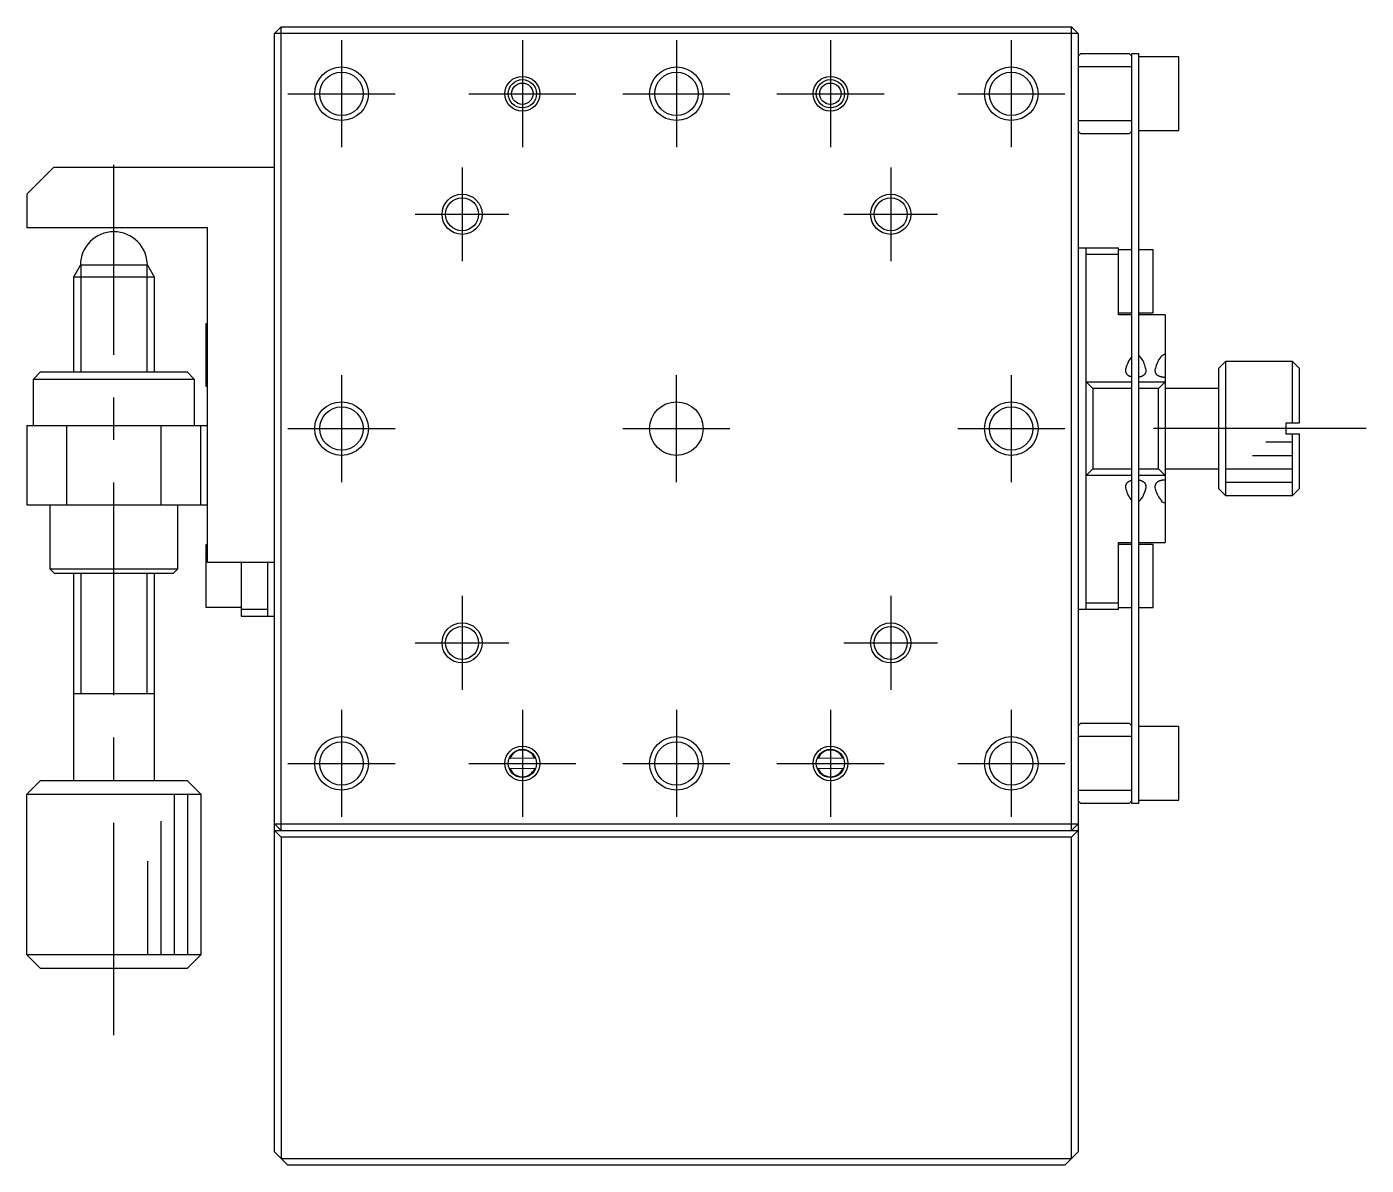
# Model space of a CAD drawing. Extents: x 0 to 346, y -8 to 238.
# Drawn here: x 70.5 to 170.5, y 81.4 to 166.4 of the extents above; entities that cross this region are included whole.
import ezdxf

# ---------------------------------------------------------------- set-up
doc = ezdxf.new("R2010")
doc.units = 0
doc.header["$LTSCALE"] = 0.5
doc.linetypes.add('CENTER', pattern=[50.8, 31.75, -6.35, 6.35, -6.35])
for name, color, linetype in [('MSM_CENTER', 1, 'CENTER'), ('MSM_CONTINUOUS', 7, 'CONTINUOUS'), ('MSM_NARROW', 5, 'CONTINUOUS')]:
    doc.layers.add(name, color=color, linetype=linetype)

msp = doc.modelspace()

# ---------------------------------------------------------------- linework, layer by layer
at = {"layer": 'MSM_CENTER'}
for p, q in [((94, 165.405071), (94, 157.405071)), ((107.5, 165.405071), (107.5, 157.405071)), ((119, 165.405071), (119, 157.405071)), ((130.5, 165.405071), (130.5, 157.405071)), ((144, 165.405071), (144, 157.405071)), ((90, 161.405071), (98, 161.405071)), ((103.5, 161.405071), (111.5, 161.405071)), ((115, 161.405071), (123, 161.405071)), ((126.5, 161.405071), (134.5, 161.405071)), ((140, 161.405071), (148, 161.405071)), ((77, 91.105071), (77, 156.105071)), ((103, 155.905071), (103, 148.905071)), ((135, 155.905071), (135, 148.905071)), ((99.5, 152.405071), (106.5, 152.405071)), ((131.5, 152.405071), (138.5, 152.405071)), ((94, 140.405071), (94, 132.405071)), ((119, 132.405071), (119, 140.405071)), ((144, 140.405071), (144, 132.405071)), ((90, 136.405071), (98, 136.405071)), ((115, 136.405071), (123, 136.405071)), ((140, 136.405071), (148, 136.405071)), ((170.5, 136.405071), (153.5, 136.405071)), ((103, 123.905071), (103, 116.905071)), ((135, 123.905071), (135, 116.905071)), ((99.5, 120.405071), (106.5, 120.405071)), ((131.5, 120.405071), (138.5, 120.405071)), ((94, 115.405071), (94, 107.405071)), ((107.5, 115.405071), (107.5, 107.405071)), ((119, 115.405071), (119, 107.405071)), ((130.5, 115.405071), (130.5, 107.405071)), ((144, 115.405071), (144, 107.405071)), ((90, 111.405071), (98, 111.405071)), ((103.5, 111.405071), (111.5, 111.405071)), ((115, 111.405071), (123, 111.405071)), ((126.5, 111.405071), (134.5, 111.405071)), ((140, 111.405071), (148, 111.405071))]:
    msp.add_line(p, q, dxfattribs=at)
at = {"layer": 'MSM_CONTINUOUS'}
for p, q in [((89, 165.905071), (89.5, 166.405071)), ((89.5, 106.405071), (89.5, 166.405071)), ((89.5, 166.405071), (148.5, 166.405071)), ((148.5, 106.405071), (148.5, 166.405071)), ((149, 165.905071), (148.5, 166.405071)), ((149, 165.905071), (89, 165.905071)), ((89, 82.405071), (89, 165.905071)), ((149, 165.905071), (149, 82.405071)), ((149, 164.205071), (149.2, 164.405071)), ((149.2, 164.405071), (152.8, 164.405071)), ((153, 164.205071), (152.8, 164.405071)), ((153, 108.405071), (153, 164.405071)), ((153, 164.405071), (153.5, 164.405071)), ((153.5, 164.405071), (153.5, 108.405071)), ((156.5, 164.155071), (153.5, 164.155071)), ((156.5, 158.655071), (156.5, 164.155071)), ((153, 163.405071), (149, 163.405071)), ((149, 159.405071), (153, 159.405071)), ((149.2, 158.405071), (149, 158.605071)), ((152.8, 158.405071), (149.2, 158.405071)), ((152.8, 158.405071), (153, 158.605071)), ((153.5, 158.655071), (156.5, 158.655071)), ((70.5, 153.905071), (72.5, 155.905071)), ((89, 155.905071), (72.5, 155.905071)), ((70.5, 153.905071), (70.5, 151.405071)), ((84, 151.405071), (70.5, 151.405071)), ((84, 126.405071), (84, 151.405071)), ((149, 149.905071), (152, 149.905071)), ((149.6, 122.905071), (149.6, 149.905071)), ((152, 149.405071), (149.6, 149.405071)), ((152, 144.905071), (152, 149.905071)), ((153, 149.755071), (152, 149.755071)), ((154.6, 149.755071), (153.5, 149.755071)), ((154.6, 145.055071), (154.6, 149.755071)), ((74, 147.739045), (74.5, 148.605071)), ((79.5, 148.605071), (74.5, 148.605071)), ((79.5, 148.605071), (80, 147.739045)), ((74, 147.739045), (80, 147.739045)), ((74, 140.60509), (74, 147.739045)), ((80, 147.739045), (80, 140.60509)), ((153.500001, 146.405071), (153.500001, 139.905071)), ((152, 145.055071), (153, 145.055071)), ((153.500001, 145.055071), (154.6, 145.055071)), ((83.9, 139.555071), (83.9, 144.255071)), ((83.9, 144.255071), (84, 144.255071)), ((153, 144.905071), (152, 144.905071)), ((155.5, 144.905071), (153.500001, 144.905071)), ((155.5, 144.905071), (155.5, 127.905071)), ((153.500059, 141.889365), (153.579169, 141.817979)), ((153.579169, 141.817979), (153.649205, 141.738145)), ((155.16943, 141.760842), (155.25828, 141.85436)), ((155.25828, 141.85436), (155.350822, 141.923901)), ((155.350822, 141.923901), (155.450687, 141.963391)), ((155.450687, 141.963391), (155.5, 141.968321)), ((160, 141.405071), (159.5, 140.905071)), ((160, 141.405071), (160, 131.405071)), ((165, 141.405071), (160, 141.405071)), ((165, 136.805071), (165, 141.405071)), ((165.5, 140.905071), (165, 141.405071)), ((71, 140.105071), (71.5, 140.605071)), ((71, 140.105071), (83, 140.105071)), ((71, 136.605071), (71, 140.105071)), ((82.5, 140.605071), (71.5, 140.605071)), ((82.5, 140.605071), (83, 140.105071)), ((83, 140.105071), (83, 136.605071)), ((152.55, 140.762677), (152.558584, 140.879733)), ((152.550721, 140.730903), (152.55, 140.762677)), ((152.553309, 140.695861), (152.550721, 140.730903)), ((152.557868, 140.661558), (152.553309, 140.695861)), ((152.564423, 140.628374), (152.557868, 140.661558)), ((152.573098, 140.59604), (152.564423, 140.628374)), ((152.582695, 140.567995), (152.573098, 140.59604)), ((152.594118, 140.540714), (152.582695, 140.567995)), ((152.607414, 140.514274), (152.594118, 140.540714)), ((152.622449, 140.489029), (152.607414, 140.514274)), ((152.639425, 140.464677), (152.622449, 140.489029)), ((152.65836, 140.441297), (152.639425, 140.464677)), ((152.67782, 140.42041), (152.65836, 140.441297)), ((152.699042, 140.400424), (152.67782, 140.42041)), ((152.722004, 140.381403), (152.699042, 140.400424)), ((152.740092, 140.367987), (152.722004, 140.381403)), ((152.759143, 140.355113), (152.740092, 140.367987)), ((152.779129, 140.342804), (152.759143, 140.355113)), ((152.80002, 140.33108), (152.779129, 140.342804)), ((152.815357, 140.323136), (152.80002, 140.33108)), ((152.83114, 140.31549), (152.815357, 140.323136)), ((152.851661, 140.306278), (152.83114, 140.31549)), ((152.872862, 140.297547), (152.851661, 140.306278)), ((152.894707, 140.289307), (152.872862, 140.297547)), ((152.916824, 140.281679), (152.894707, 140.289307)), ((152.93953, 140.274529), (152.916824, 140.281679)), ((152.962779, 140.267866), (152.93953, 140.274529)), ((152.981239, 140.263017), (152.962779, 140.267866)), ((153, 140.258465), (152.981239, 140.263017)), ((153.518779, 140.242672), (153.5, 140.239844)), ((153.537371, 140.245763), (153.518779, 140.242672)), ((153.555701, 140.249104), (153.537371, 140.245763)), ((153.573817, 140.252706), (153.555701, 140.249104)), ((153.595247, 140.257369), (153.573817, 140.252706)), ((153.616325, 140.262405), (153.595247, 140.257369)), ((153.64231, 140.269271), (153.616325, 140.262405)), ((153.667671, 140.276725), (153.64231, 140.269271)), ((153.692346, 140.284758), (153.667671, 140.276725)), ((153.715886, 140.293212), (153.692346, 140.284758)), ((153.738717, 140.302222), (153.715886, 140.293212)), ((153.760794, 140.311775), (153.738717, 140.302222)), ((153.77743, 140.319579), (153.760794, 140.311775)), ((153.79359, 140.327706), (153.77743, 140.319579)), ((153.809724, 140.336411), (153.79359, 140.327706)), ((153.825334, 140.345452), (153.809724, 140.336411)), ((153.844263, 140.357325), (153.825334, 140.345452)), ((153.862339, 140.369718), (153.844263, 140.357325)), ((153.879542, 140.382609), (153.862339, 140.369718)), ((153.895651, 140.395807), (153.879542, 140.382609)), ((153.910913, 140.409475), (153.895651, 140.395807)), ((153.925318, 140.423592), (153.910913, 140.409475)), ((153.935959, 140.434907), (153.925318, 140.423592)), ((153.946085, 140.446484), (153.935959, 140.434907)), ((153.963094, 140.468058), (153.946085, 140.446484)), ((153.978454, 140.49043), (153.963094, 140.468058)), ((153.992865, 140.514786), (153.978454, 140.49043)), ((154.005526, 140.539937), (153.992865, 140.514786)), ((154.018106, 140.57012), (154.005526, 140.539937)), ((154.028465, 140.601249), (154.018106, 140.57012)), ((154.037343, 140.636273), (154.028465, 140.601249)), ((154.034243, 140.924084), (154.049871, 140.776357)), ((154.041443, 140.65747), (154.037343, 140.636273)), ((154.044714, 140.67899), (154.041443, 140.65747)), ((154.048041, 140.710855), (154.044714, 140.67899)), ((154.049736, 140.743333), (154.048041, 140.710855)), ((154.05, 140.762705), (154.049736, 140.743333)), ((154.049871, 140.776357), (154.05, 140.762705)), ((154.75, 140.76271), (154.75981, 140.888248)), ((154.750053, 140.753943), (154.75, 140.76271)), ((154.751213, 140.721662), (154.750053, 140.753943)), ((154.753927, 140.69011), (154.751213, 140.721662)), ((154.758267, 140.659169), (154.753927, 140.69011)), ((154.764234, 140.629189), (154.758267, 140.659169)), ((154.771933, 140.599903), (154.764234, 140.629189)), ((154.781322, 140.57166), (154.771933, 140.599903)), ((154.792535, 140.544193), (154.781322, 140.57166)), ((154.805552, 140.517709), (154.792535, 140.544193)), ((154.819441, 140.493761), (154.805552, 140.517709)), ((154.835041, 140.470612), (154.819441, 140.493761)), ((154.8531, 140.447455), (154.835041, 140.470612)), ((154.873073, 140.425252), (154.8531, 140.447455)), ((154.893751, 140.405166), (154.873073, 140.425252)), ((154.916165, 140.386013), (154.893751, 140.405166)), ((154.939848, 140.368158), (154.916165, 140.386013)), ((154.965183, 140.351267), (154.939848, 140.368158)), ((154.986882, 140.338325), (154.965183, 140.351267)), ((155.009637, 140.326039), (154.986882, 140.338325)), ((155.033402, 140.314435), (155.009637, 140.326039)), ((155.053774, 140.305373), (155.033402, 140.314435)), ((155.074803, 140.296784), (155.053774, 140.305373)), ((155.095486, 140.289027), (155.074803, 140.296784)), ((155.116733, 140.281709), (155.095486, 140.289027)), ((155.138507, 140.274836), (155.116733, 140.281709)), ((155.160009, 140.268627), (155.138507, 140.274836)), ((155.181969, 140.262834), (155.160009, 140.268627)), ((155.204346, 140.257462), (155.181969, 140.262834)), ((155.22739, 140.252457), (155.204346, 140.257462)), ((155.25082, 140.247882), (155.22739, 140.252457)), ((155.274591, 140.243741), (155.25082, 140.247882)), ((155.299316, 140.239942), (155.274591, 140.243741)), ((155.324348, 140.236598), (155.299316, 140.239942)), ((155.349634, 140.233713), (155.324348, 140.236598)), ((155.374231, 140.231363), (155.349634, 140.233713)), ((155.399013, 140.229438), (155.374231, 140.231363)), ((155.423928, 140.227937), (155.399013, 140.229438)), ((155.449221, 140.226853), (155.423928, 140.227937)), ((155.474597, 140.226202), (155.449221, 140.226853)), ((155.5, 140.225985), (155.474597, 140.226202)), ((159.5, 131.905071), (159.5, 140.905071)), ((165.5, 140.905071), (165.5, 136.805071)), ((84, 139.555071), (83.9, 139.555071)), ((149.6, 139.905071), (150.1, 139.405071)), ((149.6, 139.905071), (153, 139.905071)), ((153, 139.405071), (150.1, 139.405071)), ((150.1, 139.405071), (150.1, 133.405071)), ((153.5, 139.905071), (155.5, 139.905071)), ((155, 139.405071), (153.5, 139.405071)), ((155, 139.405071), (155.5, 139.905071)), ((155, 133.405071), (155, 139.405071)), ((159.5, 139.405071), (155.5, 139.405071)), ((70.5, 136.605071), (70.5, 130.705071)), ((84, 136.605071), (70.5, 136.605071)), ((73.5, 130.705071), (73.5, 136.605071)), ((80.5, 136.605071), (80.5, 130.705071)), ((83.5, 130.705071), (83.5, 136.605071)), ((165.5, 136.805071), (164.5, 136.805071)), ((164.5, 136.805071), (164.5, 136.005071)), ((164.5, 136.005071), (165.5, 136.005071)), ((165, 131.405071), (165, 136.005071)), ((165.5, 136.005071), (165.5, 131.905071)), ((150.1, 133.405071), (149.6, 132.905071)), ((150.1, 133.405071), (153, 133.405071)), ((153.5, 133.405071), (155, 133.405071)), ((155.5, 132.905071), (155, 133.405071)), ((155.5, 133.405071), (159.5, 133.405071)), ((153, 132.905071), (149.6, 132.905071)), ((152.55, 132.04748), (152.550003, 132.04953)), ((152.551194, 132.005191), (152.55, 132.04748)), ((152.550003, 132.04953), (152.551346, 132.090595)), ((152.569346, 131.867345), (152.551194, 132.005191)), ((152.551346, 132.090595), (152.555235, 132.130752)), ((152.555235, 132.130752), (152.561812, 132.169861)), ((152.561812, 132.169861), (152.568791, 132.199151)), ((152.568791, 132.199151), (152.577521, 132.227757)), ((152.577521, 132.227757), (152.588057, 132.255602)), ((152.588057, 132.255602), (152.600454, 132.282611)), ((152.600454, 132.282611), (152.615504, 132.309952)), ((152.615504, 132.309952), (152.632734, 132.336306)), ((152.632734, 132.336306), (152.652173, 132.361577)), ((152.652173, 132.361577), (152.668687, 132.380269)), ((152.668687, 132.380269), (152.686571, 132.398283)), ((152.686571, 132.398283), (152.70581, 132.415577)), ((152.70581, 132.415577), (152.726389, 132.432108)), ((152.726389, 132.432108), (152.747778, 132.447491)), ((152.747778, 132.447491), (152.770465, 132.462136)), ((152.770465, 132.462136), (152.794403, 132.476011)), ((152.794403, 132.476011), (152.819541, 132.489082)), ((152.819541, 132.489082), (152.846931, 132.501804)), ((152.846931, 132.501804), (152.875598, 132.513659)), ((152.875598, 132.513659), (152.905445, 132.524619)), ((152.905445, 132.524619), (152.936374, 132.534658)), ((152.936374, 132.534658), (152.96772, 132.54361)), ((152.96772, 132.54361), (153, 132.551676)), ((155.5, 132.905071), (153.5, 132.905071)), ((153.5, 132.570298), (153.528027, 132.565967)), ((153.500001, 132.905071), (153.500001, 126.405071)), ((153.528027, 132.565967), (153.555646, 132.561045)), ((153.555646, 132.561045), (153.582783, 132.555537)), ((153.582783, 132.555537), (153.609364, 132.54945)), ((153.609364, 132.54945), (153.636158, 132.542563)), ((153.636158, 132.542563), (153.662319, 132.535052)), ((153.662319, 132.535052), (153.687781, 132.526929)), ((153.687781, 132.526929), (153.712478, 132.518204)), ((153.712478, 132.518204), (153.735677, 132.509167)), ((153.735677, 132.509167), (153.758134, 132.499561)), ((153.758134, 132.499561), (153.779805, 132.489401)), ((153.779805, 132.489401), (153.800649, 132.478702)), ((153.800649, 132.478702), (153.827814, 132.46319)), ((153.827814, 132.46319), (153.853405, 132.446683)), ((153.853405, 132.446683), (153.87736, 132.429233)), ((153.87736, 132.429233), (153.900589, 132.410024)), ((153.900589, 132.410024), (153.922064, 132.38979)), ((153.922064, 132.38979), (153.941779, 132.368598)), ((153.941779, 132.368598), (153.959731, 132.346513)), ((153.959731, 132.346513), (153.975916, 132.323601)), ((153.975916, 132.323601), (153.99033, 132.299927)), ((153.99033, 132.299927), (154.00377, 132.273948)), ((154.00377, 132.273948), (154.015376, 132.247126)), ((154.015376, 132.247126), (154.025196, 132.219537)), ((154.025196, 132.219537), (154.033279, 132.191254)), ((154.033279, 132.191254), (154.041663, 132.151374)), ((154.041663, 132.151374), (154.047083, 132.110313)), ((154.05, 132.04739), (154.042275, 131.936704)), ((154.047083, 132.110313), (154.049696, 132.068233)), ((154.049696, 132.068233), (154.05, 132.04739)), ((154.75, 132.047469), (154.751044, 132.085302)), ((154.751569, 131.998851), (154.75, 132.047469)), ((154.751044, 132.085302), (154.754591, 132.125358)), ((154.754591, 132.125358), (154.760781, 132.164465)), ((154.760781, 132.164465), (154.769745, 132.202471)), ((154.769745, 132.202471), (154.781617, 132.239227)), ((154.781617, 132.239227), (154.796527, 132.274582)), ((154.796527, 132.274582), (154.811141, 132.302511)), ((154.811141, 132.302511), (154.827969, 132.329447)), ((154.827969, 132.329447), (154.847045, 132.355292)), ((154.847045, 132.355292), (154.86331, 132.37442)), ((154.86331, 132.37442), (154.880974, 132.392864)), ((154.880974, 132.392864), (154.900023, 132.41058)), ((154.900023, 132.41058), (154.920445, 132.427522)), ((154.920445, 132.427522), (154.941712, 132.443293)), ((154.941712, 132.443293), (154.964311, 132.458317)), ((154.964311, 132.458317), (154.988195, 132.472556)), ((154.988195, 132.472556), (155.013316, 132.485977)), ((155.013316, 132.485977), (155.040743, 132.499055)), ((155.040743, 132.499055), (155.06949, 132.511247)), ((155.06949, 132.511247), (155.099458, 132.522526)), ((155.099458, 132.522526), (155.130548, 132.532863)), ((155.130548, 132.532863), (155.157063, 132.540694)), ((155.157063, 132.540694), (155.184303, 132.54789)), ((155.184303, 132.54789), (155.212192, 132.55444)), ((155.212192, 132.55444), (155.24065, 132.560336)), ((155.24065, 132.560336), (155.270671, 132.56575)), ((155.270671, 132.56575), (155.301245, 132.570472)), ((155.301245, 132.570472), (155.33227, 132.574498)), ((155.33227, 132.574498), (155.363642, 132.577821)), ((155.363642, 132.577821), (155.397397, 132.58059)), ((155.397397, 132.58059), (155.431464, 132.58257)), ((155.431464, 132.58257), (155.465709, 132.583759)), ((155.465709, 132.583759), (155.5, 132.584156)), ((154.771476, 131.856942), (154.751569, 131.998851)), ((155.297867, 130.922379), (155.20619, 131.007248)), ((159.5, 131.905071), (160, 131.405071)), ((160, 131.405071), (165, 131.405071)), ((165, 131.405071), (165.5, 131.905071)), ((70.5, 130.705071), (84, 130.705071)), ((72.25, 125.905071), (72.25, 130.705071)), ((81.75, 130.705071), (81.75, 125.905071)), ((153.51069, 130.928957), (153.500095, 130.920803)), ((153.586138, 130.999366), (153.51069, 130.928957)), ((155.386628, 130.867642), (155.297867, 130.922379)), ((155.5, 130.84182), (155.386628, 130.867642)), ((83.9, 123.055071), (83.9, 127.755071)), ((83.9, 127.755071), (84, 127.755071)), ((152, 127.905071), (153, 127.905071)), ((152, 122.905071), (152, 127.905071)), ((153, 127.755071), (152, 127.755071)), ((153.500001, 127.905071), (155.5, 127.905071)), ((154.6, 127.755071), (153.500001, 127.755071)), ((154.6, 123.055071), (154.6, 127.755071)), ((89, 126.405071), (84, 126.405071)), ((86.5, 126.405071), (86.5, 122.405071)), ((88.5, 122.405071), (88.5, 126.405071)), ((81.75, 125.905071), (72.25, 125.905071)), ((72.55, 125.605071), (72.25, 125.905071)), ((72.55, 125.605071), (81.45, 125.605071)), ((74, 110.105071), (74, 125.605051)), ((80, 125.605051), (80, 110.105071)), ((81.75, 125.905071), (81.45, 125.605071)), ((86.5, 123.055071), (83.9, 123.055071)), ((149.6, 123.405071), (152, 123.405071)), ((152, 123.055071), (153, 123.055071)), ((153.5, 123.055071), (154.6, 123.055071)), ((88.5, 122.905071), (86.5, 122.905071)), ((86.5, 122.405071), (89, 122.405071)), ((152, 122.905071), (149, 122.905071)), ((80.000005, 116.605071), (73.999995, 116.605071)), ((149.2, 114.405071), (149, 114.205071)), ((149.2, 114.405071), (152.8, 114.405071)), ((153, 114.205071), (152.8, 114.405071)), ((156.5, 114.155071), (153.5, 114.155071)), ((156.5, 108.655071), (156.5, 114.155071)), ((153, 113.405071), (149, 113.405071)), ((106.518566, 111.796198), (108.474188, 111.81391)), ((106.5799, 111.796754), (106.518567, 111.796199)), ((106.5799, 111.796754), (108.412855, 111.813355)), ((108.4201, 111.013387), (106.587145, 110.996786)), ((108.474188, 111.81391), (108.412855, 111.813355)), ((108.4201, 111.013387), (108.481433, 111.013942)), ((129.518566, 111.796198), (131.474188, 111.81391)), ((129.5799, 111.796754), (129.518567, 111.796199)), ((129.5799, 111.796754), (131.412855, 111.813355)), ((131.4201, 111.013387), (129.587145, 110.996786)), ((131.474188, 111.81391), (131.412855, 111.813355)), ((131.4201, 111.013387), (131.481433, 111.013942)), ((70.5, 109.105071), (71.5, 110.105071)), ((82.5, 110.105071), (71.5, 110.105071)), ((82.5, 110.105071), (83.5, 109.105071)), ((106.525812, 110.996231), (106.587145, 110.996786)), ((129.525812, 110.996231), (129.587145, 110.996786)), ((70.5, 109.105071), (83.5, 109.105071)), ((70.5, 97.105071), (70.5, 109.105071)), ((83.5, 109.105071), (83.5, 97.105071)), ((149, 109.405071), (153, 109.405071)), ((149, 108.605071), (149.2, 108.405071)), ((152.8, 108.405071), (149.2, 108.405071)), ((152.8, 108.405071), (153, 108.605071)), ((153.5, 108.405071), (153, 108.405071)), ((153.5, 108.655071), (156.5, 108.655071)), ((89, 106.905071), (149, 106.905071)), ((89, 106.905071), (89.5, 106.405071)), ((89, 106.405071), (89.5, 105.905071)), ((89, 106.405071), (149, 106.405071)), ((148.5, 106.405071), (149, 106.905071)), ((148.5, 105.905071), (149, 106.405071)), ((148.5, 105.905071), (89.5, 105.905071)), ((89.5, 105.905071), (89.5, 81.905071)), ((148.5, 81.905071), (148.5, 105.905071)), ((83.5, 97.105071), (70.5, 97.105071)), ((71.5, 96.105071), (70.5, 97.105071)), ((83.5, 97.105071), (82.5, 96.105071)), ((71.5, 96.105071), (82.5, 96.105071)), ((90, 81.405071), (89, 82.405071)), ((149, 82.405071), (148, 81.405071)), ((89.5, 81.905071), (148.5, 81.905071)), ((148, 81.405071), (90, 81.405071))]:
    msp.add_line(p, q, dxfattribs=at)
for centre, radius in [((94, 161.405071), 1.621), ((119, 161.405071), 1.621), ((144, 161.405071), 1.621), ((107.5, 161.405071), 1.0565), ((107.5, 161.405071), 0.8), ((130.5, 161.405071), 1.0565), ((130.5, 161.405071), 0.8), ((103, 152.405071), 1.2295), ((135, 152.405071), 1.2295), ((94, 136.405071), 1.621), ((119, 136.405071), 2), ((144, 136.405071), 1.621), ((103, 120.405071), 1.2295), ((135, 120.405071), 1.2295), ((94, 111.405071), 1.621), ((119, 111.405071), 1.621), ((144, 111.405071), 1.621), ((107.5, 111.405071), 1.0565), ((130.5, 111.405071), 1.0565)]:
    msp.add_circle(centre, radius, dxfattribs=at)
for centre, radius, start, end in [((77, 148.605071), 2.5, 0, 180), ((154.504793, 140.506337), 1.981705, 139.41477685, 169.13933097), ((152.024451, 140.471573), 2.060104, 12.68873358, 37.93808641), ((156.700035, 140.509893), 1.976772, 140.74119242, 168.96546334), ((154.554057, 132.334165), 2.038872, 193.23584149, 220.34685472), ((152.098581, 132.30291), 1.977891, 318.77195887, 349.33013206), ((156.753385, 132.334862), 2.038718, 193.55753505, 220.63216304), ((107.5, 111.405071), 1, 24.09709, 156.940733), ((130.5, 111.405071), 1, 24.09709, 156.940733), ((107.5, 111.405071), 1, 204.09709, 336.940733), ((130.5, 111.405071), 1, 204.09709, 336.940733)]:
    msp.add_arc(centre, radius, start, end, dxfattribs=at)
at = {"layer": 'MSM_NARROW'}
for p, q in [((74.5415, 148.605071), (74.5415, 140.605071)), ((79.4585, 148.605071), (79.4585, 140.605071)), ((163, 135.405071), (165, 135.405071)), ((162, 134.405071), (165, 134.405071)), ((160, 133.405071), (165, 133.405071)), ((160, 132.405071), (165, 132.405071)), ((74.5415, 125.605071), (74.5415, 116.605071)), ((79.4585, 125.605071), (79.4585, 116.605071)), ((81.5, 109.105071), (81.5, 97.105071)), ((82.5, 109.105071), (82.5, 97.105071)), ((80.5, 107.105071), (80.5, 97.105071)), ((79.5, 104.105071), (79.5, 97.105071))]:
    msp.add_line(p, q, dxfattribs=at)
for centre, radius in [((94, 161.405071), 2), ((119, 161.405071), 2), ((144, 161.405071), 2), ((107.5, 161.405071), 1.3), ((130.5, 161.405071), 1.3), ((103, 152.405071), 1.5), ((135, 152.405071), 1.5), ((94, 136.405071), 2), ((144, 136.405071), 2), ((103, 120.405071), 1.5), ((135, 120.405071), 1.5), ((94, 111.405071), 2), ((119, 111.405071), 2), ((144, 111.405071), 2), ((107.5, 111.405071), 1.3), ((130.5, 111.405071), 1.3)]:
    msp.add_circle(centre, radius, dxfattribs=at)

doc.saveas('drawing.dxf')
